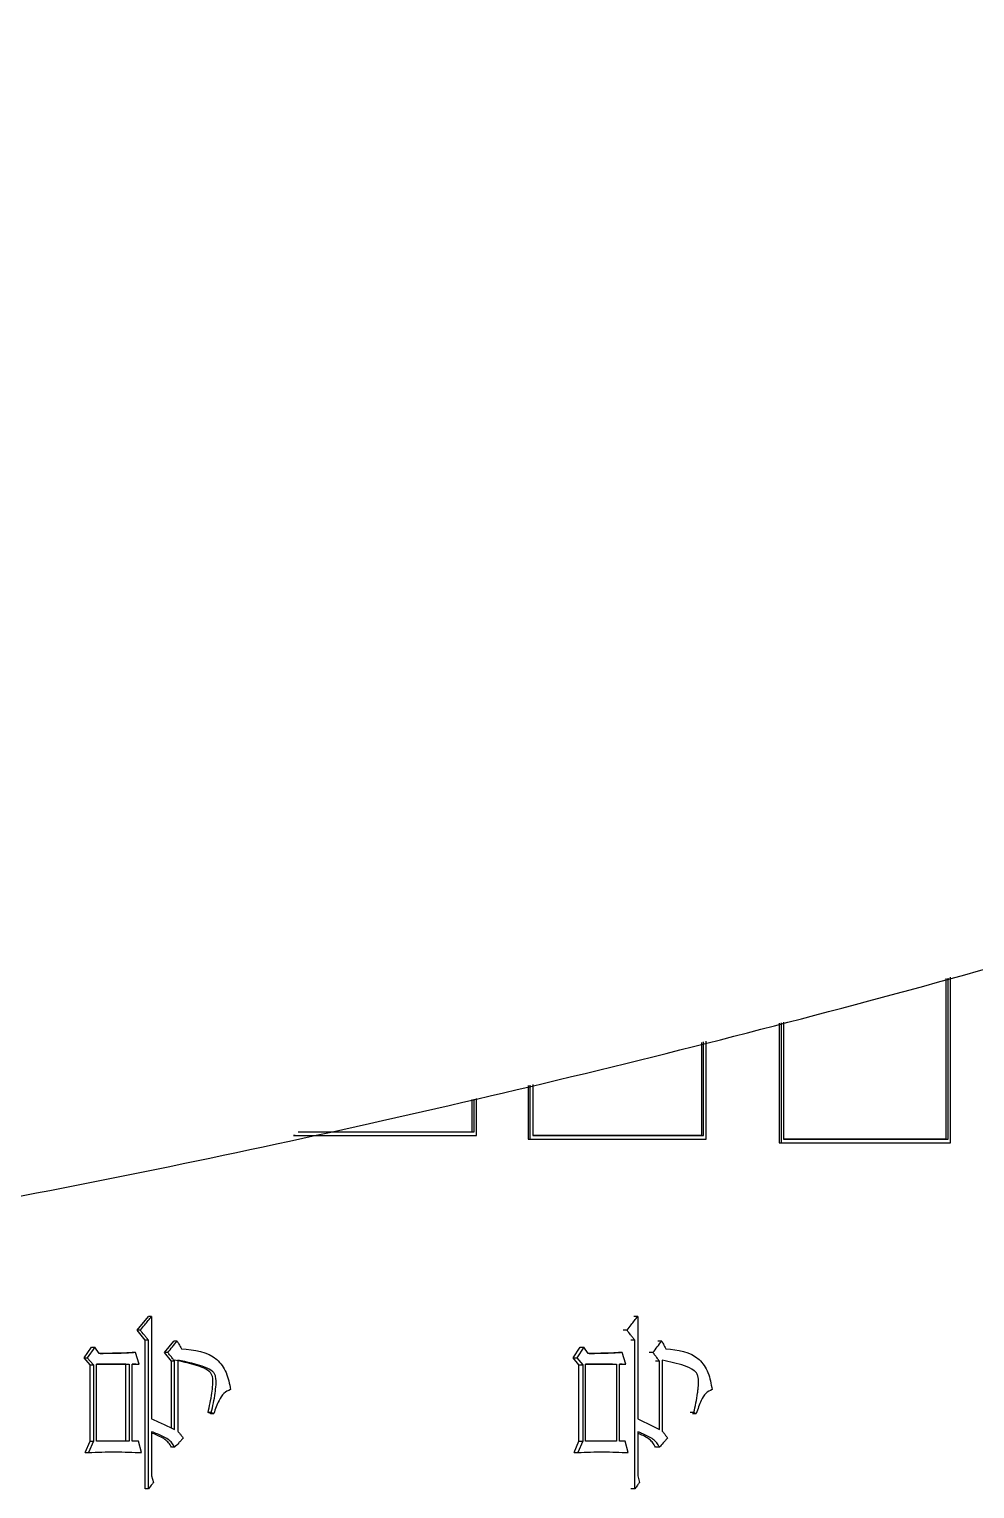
# Model space of a CAD drawing. Header units: millimetres. Extents: x 2271 to 4415, y 823 to 2339.
# Drawn here: x 3155.11 to 3168.4, y 1052.66 to 1073.17 of the extents above; entities that cross this region are included whole.
import ezdxf

# ---------------------------------------------------------------- set-up
doc = ezdxf.new("R2010")
doc.units = ezdxf.units.MM

msp = doc.modelspace()

# ---------------------------------------------------------------- linework, layer by layer
at = {"color": 7, "linetype": 'Continuous', "lineweight": 25}
for p, q in [((3167.99, 1059.827), (3167.99, 1057.571)), ((3168.019, 1057.571), (3168.019, 1059.835)), ((3168.056, 1057.521), (3168.056, 1059.846)), ((3165.645, 1059.201), (3165.645, 1057.521)), ((3165.673, 1059.207), (3165.673, 1057.521)), ((3165.71, 1059.217), (3165.71, 1057.571)), ((3164.555, 1058.93), (3164.555, 1057.621)), ((3164.583, 1057.621), (3164.583, 1058.937)), ((3164.621, 1057.571), (3164.621, 1058.946)), ((3162.12, 1058.324), (3162.12, 1057.571)), ((3162.146, 1058.331), (3162.146, 1057.571)), ((3162.184, 1058.34), (3162.184, 1057.621)), ((3161.331, 1058.128), (3161.331, 1057.671)), ((3161.357, 1058.134), (3161.357, 1057.671)), ((3161.396, 1057.621), (3161.396, 1058.144)), ((3158.823, 1057.621), (3161.37, 1057.621)), ((3158.847, 1057.621), (3158.823, 1057.621)), ((3161.357, 1057.671), (3161.331, 1057.671)), ((3161.37, 1057.621), (3161.396, 1057.621)), ((3164.555, 1057.621), (3164.583, 1057.621)), ((3162.12, 1057.571), (3162.559, 1057.571)), ((3162.12, 1057.571), (3162.146, 1057.571)), ((3162.761, 1057.571), (3164.593, 1057.571)), ((3164.593, 1057.571), (3164.621, 1057.571)), ((3165.645, 1057.521), (3168.027, 1057.521)), ((3165.645, 1057.521), (3165.673, 1057.521)), ((3167.99, 1057.571), (3168.019, 1057.571)), ((3168.027, 1057.521), (3168.056, 1057.521)), ((3156.628, 1054.886), (3156.785, 1055.081)), ((3156.83, 1055.081), (3156.785, 1055.081)), ((3156.83, 1055.081), (3156.83, 1053.642)), ((3163.659, 1055.081), (3163.605, 1055.081)), ((3163.659, 1055.081), (3163.659, 1053.642)), ((3156.672, 1054.886), (3156.628, 1054.886)), ((3156.742, 1054.745), (3156.628, 1054.886)), ((3156.786, 1054.745), (3156.742, 1054.745)), ((3156.742, 1052.657), (3156.742, 1054.745)), ((3156.786, 1052.657), (3156.786, 1054.745)), ((3157.013, 1054.572), (3157.144, 1054.734)), ((3157.189, 1054.734), (3157.144, 1054.734)), ((3163.51, 1054.886), (3163.456, 1054.886)), ((3163.617, 1054.745), (3163.564, 1054.745)), ((3163.617, 1052.657), (3163.617, 1054.745)), ((3163.997, 1054.734), (3163.943, 1054.734)), ((3155.881, 1054.496), (3155.987, 1054.648)), ((3156.031, 1054.648), (3155.925, 1054.496)), ((3155.987, 1054.648), (3156.031, 1054.648)), ((3156.092, 1054.561), (3156.031, 1054.648)), ((3156.602, 1054.572), (3156.558, 1054.572)), ((3156.655, 1054.41), (3156.602, 1054.572)), ((3157.058, 1054.572), (3157.013, 1054.572)), ((3157.109, 1054.453), (3157.013, 1054.572)), ((3162.751, 1054.496), (3162.851, 1054.648)), ((3162.903, 1054.648), (3162.803, 1054.496)), ((3162.851, 1054.648), (3162.903, 1054.648)), ((3162.962, 1054.561), (3162.903, 1054.648)), ((3163.443, 1054.572), (3163.39, 1054.572)), ((3163.493, 1054.41), (3163.443, 1054.572)), ((3163.873, 1054.572), (3163.82, 1054.572)), ((3155.881, 1054.496), (3155.925, 1054.496)), ((3155.969, 1054.399), (3155.881, 1054.496)), ((3155.925, 1054.496), (3156.013, 1054.399)), ((3155.969, 1054.399), (3156.013, 1054.399)), ((3155.969, 1053.328), (3155.969, 1054.399)), ((3156.013, 1054.399), (3156.013, 1053.328)), ((3156.057, 1053.328), (3156.057, 1054.41)), ((3156.057, 1054.41), (3156.514, 1054.41)), ((3156.47, 1054.41), (3156.057, 1054.41)), ((3156.47, 1054.41), (3156.514, 1054.41)), ((3156.47, 1053.328), (3156.47, 1054.41)), ((3156.514, 1054.41), (3156.514, 1053.328)), ((3156.558, 1053.328), (3156.558, 1054.41)), ((3156.558, 1054.41), (3156.655, 1054.41)), ((3156.61, 1054.41), (3156.558, 1054.41)), ((3156.61, 1054.41), (3156.655, 1054.41)), ((3157.154, 1054.453), (3157.109, 1054.453)), ((3157.109, 1053.511), (3157.109, 1054.453)), ((3157.154, 1053.49), (3157.154, 1054.453)), ((3157.198, 1054.464), (3157.198, 1053.469)), ((3162.751, 1054.496), (3162.803, 1054.496)), ((3162.834, 1054.399), (3162.751, 1054.496)), ((3162.803, 1054.496), (3162.887, 1054.399)), ((3162.834, 1054.399), (3162.887, 1054.399)), ((3162.834, 1053.328), (3162.834, 1054.399)), ((3162.887, 1054.399), (3162.887, 1053.328)), ((3162.928, 1053.328), (3162.928, 1054.41)), ((3162.928, 1054.41), (3163.36, 1054.41)), ((3163.307, 1054.41), (3162.928, 1054.41)), ((3163.307, 1054.41), (3163.36, 1054.41)), ((3163.36, 1054.41), (3163.36, 1053.328)), ((3163.402, 1053.328), (3163.402, 1054.41)), ((3163.402, 1054.41), (3163.493, 1054.41)), ((3163.44, 1054.41), (3163.402, 1054.41)), ((3163.44, 1054.41), (3163.493, 1054.41)), ((3163.964, 1054.453), (3163.91, 1054.453)), ((3163.964, 1053.49), (3163.964, 1054.453)), ((3164.005, 1054.464), (3164.005, 1053.469)), ((3157.669, 1053.728), (3157.623, 1053.728)), ((3157.658, 1053.718), (3157.623, 1053.728)), ((3157.658, 1053.718), (3157.703, 1053.718)), ((3157.669, 1053.728), (3157.703, 1053.718)), ((3164.45, 1053.728), (3164.395, 1053.728)), ((3164.428, 1053.718), (3164.482, 1053.718)), ((3164.45, 1053.728), (3164.482, 1053.718)), ((3155.899, 1053.166), (3155.969, 1053.328)), ((3156.013, 1053.328), (3155.942, 1053.166)), ((3155.969, 1053.328), (3156.013, 1053.328)), ((3156.514, 1053.328), (3156.057, 1053.328)), ((3156.646, 1053.328), (3156.558, 1053.328)), ((3156.69, 1053.166), (3156.646, 1053.328)), ((3156.83, 1053.458), (3156.83, 1052.841)), ((3162.768, 1053.166), (3162.834, 1053.328)), ((3162.887, 1053.328), (3162.82, 1053.166)), ((3162.834, 1053.328), (3162.887, 1053.328)), ((3163.36, 1053.328), (3162.928, 1053.328)), ((3163.485, 1053.328), (3163.402, 1053.328)), ((3163.526, 1053.166), (3163.485, 1053.328)), ((3163.659, 1053.458), (3163.659, 1052.841)), ((3155.899, 1053.166), (3155.942, 1053.166)), ((3156.645, 1053.166), (3156.69, 1053.166)), ((3157.154, 1053.242), (3157.109, 1053.242)), ((3162.768, 1053.166), (3162.82, 1053.166)), ((3163.473, 1053.166), (3163.526, 1053.166)), ((3163.964, 1053.242), (3163.91, 1053.242)), ((3156.83, 1052.841), (3156.856, 1052.744)), ((3163.659, 1052.841), (3163.683, 1052.744)), ((3156.786, 1052.657), (3156.742, 1052.657)), ((3163.617, 1052.657), (3163.564, 1052.657))]:
    msp.add_line(p, q, dxfattribs=at)
for points, knots in [([(3122.336, 1053.698), (3124.897, 1053.722), (3128.477, 1053.757), (3133.746, 1054.036), (3138.211, 1054.371), (3143.527, 1054.937), (3149.096, 1055.71), (3154.909, 1056.72), (3160.88, 1057.976), (3166.957, 1059.487), (3173.094, 1061.258), (3179.26, 1063.292), (3185.423, 1065.591), (3191.56, 1068.157), (3197.648, 1070.987), (3203.668, 1074.081), (3209.6, 1077.435), (3215.43, 1081.048), (3221.139, 1084.913), (3226.715, 1089.027), (3232.142, 1093.384), (3237.408, 1097.979), (3242.499, 1102.803), (3247.404, 1107.851), (3252.111, 1113.114), (3256.609, 1118.584), (3260.887, 1124.252), (3264.936, 1130.109), (3268.745, 1136.146), (3272.307, 1142.352), (3275.612, 1148.716), (3278.653, 1155.229), (3281.422, 1161.878), (3283.913, 1168.653), (3286.118, 1175.54), (3288.033, 1182.529), (3289.651, 1189.607), (3290.969, 1196.76), (3291.982, 1203.977), (3292.686, 1211.244), (3293.079, 1218.549), (3293.158, 1225.877), (3292.921, 1233.215), (3292.367, 1240.549), (3291.495, 1247.867), (3290.304, 1255.154), (3288.796, 1262.397), (3286.971, 1269.581), (3284.831, 1276.694), (3282.377, 1283.722), (3279.612, 1290.65), (3276.539, 1297.466), (3273.162, 1304.157), (3269.485, 1310.709), (3265.511, 1317.109), (3261.246, 1323.344), (3256.695, 1329.402), (3251.863, 1335.271), (3246.756, 1340.937), (3241.379, 1346.39), (3235.933, 1351.437), (3230.459, 1356.09), (3225.001, 1360.359), (3219.376, 1364.401), (3213.595, 1368.21), (3207.667, 1371.778), (3201.605, 1375.1), (3195.419, 1378.17), (3189.122, 1380.984), (3182.729, 1383.536), (3176.253, 1385.822), (3169.716, 1387.838), (3163.141, 1389.58), (3156.568, 1391.045), (3150.074, 1392.227), (3143.785, 1393.124), (3138.261, 1393.707), (3133.378, 1394.075), (3128.554, 1394.315), (3122.58, 1394.432), (3117.063, 1394.321), (3111.794, 1394.05), (3107.329, 1393.712), (3102.013, 1393.147), (3096.444, 1392.374), (3090.631, 1391.364), (3084.659, 1390.108), (3078.583, 1388.597), (3072.445, 1386.826), (3066.28, 1384.792), (3060.117, 1382.493), (3053.98, 1379.928), (3047.892, 1377.097), (3041.872, 1374.003), (3035.939, 1370.649), (3030.11, 1367.037), (3024.401, 1363.171), (3018.825, 1359.057), (3013.398, 1354.7), (3008.132, 1350.105), (3003.041, 1345.281), (2998.136, 1340.233), (2993.429, 1334.97), (2988.931, 1329.5), (2984.653, 1323.832), (2980.604, 1317.975), (2976.795, 1311.938), (2973.233, 1305.732), (2969.928, 1299.368), (2966.885, 1292.856), (2964.123, 1286.204), (2961.786, 1279.922), (2960.508, 1275.817), (2959.945, 1274.009)], [0, 0, 0, 0, 0.010207, 0.014274, 0.021037, 0.028056, 0.035587, 0.043451, 0.051578, 0.059911, 0.06841, 0.077044, 0.085791, 0.094634, 0.103558, 0.112554, 0.121612, 0.130726, 0.13989, 0.149098, 0.158347, 0.167633, 0.176954, 0.186306, 0.195688, 0.205098, 0.214535, 0.223996, 0.233481, 0.242989, 0.252518, 0.262068, 0.271639, 0.281229, 0.290838, 0.300466, 0.310113, 0.319778, 0.329461, 0.339162, 0.348881, 0.358618, 0.368373, 0.378146, 0.387938, 0.397748, 0.407578, 0.417427, 0.427296, 0.437185, 0.447097, 0.457031, 0.466988, 0.47697, 0.486979, 0.497016, 0.507082, 0.517181, 0.527315, 0.537488, 0.547704, 0.556915, 0.566123, 0.575327, 0.584526, 0.593719, 0.602905, 0.612082, 0.621247, 0.630396, 0.639524, 0.64862, 0.657668, 0.666638, 0.675463, 0.683979, 0.691963, 0.697606, 0.703501, 0.71122, 0.721427, 0.725494, 0.732257, 0.739276, 0.746807, 0.754671, 0.762798, 0.771131, 0.77963, 0.788264, 0.797011, 0.805853, 0.814778, 0.823774, 0.832832, 0.841946, 0.85111, 0.860318, 0.869567, 0.878853, 0.888174, 0.897526, 0.906908, 0.916318, 0.925755, 0.935216, 0.944701, 0.954208, 0.963738, 0.973288, 0.982858, 0.992449, 1, 1, 1, 1]), ([(3158.847, 1057.621), (3159.104, 1057.621), (3159.618, 1057.621), (3160.469, 1057.621), (3161.059, 1057.621), (3161.396, 1057.621)], [0, 0, 0, 0, 0.300085, 0.60017, 1, 1, 1, 1]), ([(3161.357, 1057.671), (3161.104, 1057.671), (3160.598, 1057.671), (3159.776, 1057.671), (3159.203, 1057.671), (3158.887, 1057.671)], [0, 0, 0, 0, 0.309667, 0.619333, 1, 1, 1, 1]), ([(3161.331, 1057.671), (3161.128, 1057.671), (3160.72, 1057.671), (3159.907, 1057.671), (3159.293, 1057.671), (3158.887, 1057.671)], [0, 0, 0, 0, 0.252458, 0.504916, 1, 1, 1, 1]), ([(3162.184, 1057.621), (3162.434, 1057.621), (3162.934, 1057.621), (3163.734, 1057.621), (3164.281, 1057.621), (3164.583, 1057.621)], [0, 0, 0, 0, 0.309667, 0.619333, 1, 1, 1, 1]), ([(3164.555, 1057.621), (3164.358, 1057.621), (3163.962, 1057.621), (3163.174, 1057.621), (3162.578, 1057.621), (3162.184, 1057.621)], [0, 0, 0, 0, 0.252756, 0.505512, 1, 1, 1, 1]), ([(3162.146, 1057.571), (3162.396, 1057.571), (3162.896, 1057.571), (3163.722, 1057.571), (3164.294, 1057.571), (3164.621, 1057.571)], [0, 0, 0, 0, 0.300085, 0.60017, 1, 1, 1, 1]), ([(3165.673, 1057.521), (3165.914, 1057.521), (3166.396, 1057.521), (3167.191, 1057.521), (3167.742, 1057.521), (3168.056, 1057.521)], [0, 0, 0, 0, 0.300085, 0.60017, 1, 1, 1, 1]), ([(3165.71, 1057.571), (3165.951, 1057.571), (3166.433, 1057.571), (3167.203, 1057.571), (3167.729, 1057.571), (3168.019, 1057.571)], [0, 0, 0, 0, 0.30968, 0.61936, 1, 1, 1, 1]), ([(3167.99, 1057.571), (3167.8, 1057.571), (3167.419, 1057.571), (3166.662, 1057.571), (3166.089, 1057.571), (3165.71, 1057.571)], [0, 0, 0, 0, 0.2531118, 0.5062236, 1, 1, 1, 1]), ([(3156.672, 1054.886), (3156.693, 1054.911), (3156.729, 1054.956), (3156.782, 1055.021), (3156.814, 1055.061), (3156.83, 1055.081)], [0, 0, 0, 0, 0.384573, 0.692287, 1, 1, 1, 1]), ([(3163.51, 1054.886), (3163.529, 1054.911), (3163.563, 1054.956), (3163.613, 1055.021), (3163.643, 1055.061), (3163.659, 1055.081)], [0, 0, 0, 0, 0.384573, 0.692287, 1, 1, 1, 1]), ([(3156.786, 1054.745), (3156.776, 1054.758), (3156.756, 1054.783), (3156.718, 1054.83), (3156.69, 1054.864), (3156.672, 1054.886)], [0, 0, 0, 0, 0.266245, 0.532491, 1, 1, 1, 1]), ([(3157.058, 1054.572), (3157.08, 1054.599), (3157.123, 1054.653), (3157.167, 1054.707), (3157.189, 1054.734)], [0, 0, 0, 0, 0.499999, 1, 1, 1, 1]), ([(3157.189, 1054.734), (3157.197, 1054.72), (3157.211, 1054.695), (3157.231, 1054.659), (3157.244, 1054.637), (3157.25, 1054.626)], [0, 0, 0, 0, 0.39043, 0.695215, 1, 1, 1, 1]), ([(3163.617, 1054.745), (3163.608, 1054.758), (3163.589, 1054.783), (3163.553, 1054.83), (3163.526, 1054.864), (3163.51, 1054.886)], [0, 0, 0, 0, 0.266245, 0.532491, 1, 1, 1, 1]), ([(3163.873, 1054.572), (3163.894, 1054.599), (3163.935, 1054.653), (3163.977, 1054.707), (3163.997, 1054.734)], [0, 0, 0, 0, 0.499999, 1, 1, 1, 1]), ([(3163.997, 1054.734), (3164.005, 1054.72), (3164.018, 1054.695), (3164.037, 1054.659), (3164.049, 1054.637), (3164.055, 1054.626)], [0, 0, 0, 0, 0.39043, 0.695215, 1, 1, 1, 1]), ([(3156.602, 1054.572), (3156.598, 1054.572), (3156.59, 1054.571), (3156.577, 1054.571), (3156.564, 1054.57), (3156.552, 1054.569), (3156.539, 1054.569), (3156.527, 1054.568), (3156.516, 1054.568), (3156.506, 1054.567), (3156.495, 1054.567), (3156.483, 1054.566), (3156.466, 1054.565), (3156.449, 1054.565), (3156.432, 1054.564), (3156.42, 1054.564), (3156.403, 1054.563), (3156.386, 1054.563), (3156.369, 1054.563), (3156.356, 1054.562), (3156.34, 1054.562), (3156.323, 1054.562), (3156.306, 1054.562), (3156.289, 1054.562), (3156.272, 1054.561), (3156.255, 1054.561), (3156.243, 1054.561), (3156.23, 1054.561), (3156.218, 1054.561), (3156.207, 1054.561), (3156.199, 1054.561), (3156.19, 1054.561), (3156.182, 1054.561), (3156.173, 1054.561), (3156.167, 1054.561), (3156.161, 1054.561), (3156.152, 1054.561), (3156.144, 1054.561), (3156.135, 1054.561), (3156.127, 1054.561), (3156.119, 1054.561), (3156.11, 1054.561), (3156.102, 1054.561), (3156.096, 1054.561), (3156.092, 1054.561)], [0, 0, 0, 0, 0.024742, 0.049483, 0.074225, 0.098967, 0.123709, 0.14845, 0.173192, 0.185563, 0.210305, 0.235047, 0.259788, 0.309272, 0.334014, 0.358756, 0.383497, 0.432981, 0.457723, 0.482464, 0.507206, 0.55669, 0.581432, 0.606173, 0.655657, 0.680399, 0.70514, 0.729882, 0.754624, 0.779366, 0.791736, 0.804107, 0.828849, 0.84122, 0.853591, 0.865962, 0.878333, 0.903074, 0.915445, 0.927816, 0.952558, 0.964929, 0.9773, 1, 1, 1, 1]), ([(3156.107, 1054.561), (3156.121, 1054.561), (3156.204, 1054.561), (3156.354, 1054.563), (3156.49, 1054.569), (3156.558, 1054.572)], [0, 0, 0, 0, 0.093797, 0.546774, 1, 1, 1, 1]), ([(3157.154, 1054.453), (3157.144, 1054.466), (3157.123, 1054.492), (3157.091, 1054.531), (3157.069, 1054.559), (3157.058, 1054.572)], [0, 0, 0, 0, 0.314653, 0.657326, 1, 1, 1, 1]), ([(3157.25, 1054.626), (3157.431, 1054.608), (3157.686, 1054.583), (3157.895, 1054.293), (3157.924, 1054.134), (3157.938, 1054.053)], [0, 0, 0, 0, 0.544628, 0.767125, 1, 1, 1, 1]), ([(3163.443, 1054.572), (3163.439, 1054.572), (3163.432, 1054.571), (3163.42, 1054.571), (3163.408, 1054.57), (3163.396, 1054.57), (3163.384, 1054.569), (3163.372, 1054.568), (3163.362, 1054.568), (3163.352, 1054.567), (3163.342, 1054.567), (3163.33, 1054.566), (3163.315, 1054.566), (3163.299, 1054.565), (3163.283, 1054.564), (3163.271, 1054.564), (3163.255, 1054.563), (3163.239, 1054.563), (3163.223, 1054.563), (3163.211, 1054.562), (3163.195, 1054.562), (3163.18, 1054.562), (3163.164, 1054.562), (3163.148, 1054.562), (3163.132, 1054.561), (3163.116, 1054.561), (3163.104, 1054.561), (3163.092, 1054.561), (3163.08, 1054.561), (3163.07, 1054.561), (3163.062, 1054.561), (3163.054, 1054.561), (3163.046, 1054.561), (3163.038, 1054.561), (3163.032, 1054.561), (3163.026, 1054.561), (3163.018, 1054.561), (3163.01, 1054.561), (3163.002, 1054.561), (3162.994, 1054.561), (3162.987, 1054.561), (3162.979, 1054.561), (3162.971, 1054.561), (3162.965, 1054.561), (3162.962, 1054.561)], [0, 0, 0, 0, 0.024742, 0.049483, 0.074225, 0.098967, 0.123709, 0.14845, 0.173192, 0.185563, 0.210305, 0.235047, 0.259788, 0.309272, 0.334014, 0.358756, 0.383497, 0.432981, 0.457723, 0.482464, 0.507206, 0.55669, 0.581431, 0.606173, 0.655657, 0.680399, 0.70514, 0.729882, 0.754624, 0.779366, 0.791736, 0.804107, 0.828849, 0.84122, 0.853591, 0.865962, 0.878333, 0.903074, 0.915445, 0.927816, 0.952558, 0.964929, 0.9773, 1, 1, 1, 1]), ([(3162.979, 1054.561), (3162.988, 1054.561), (3163.061, 1054.561), (3163.198, 1054.563), (3163.326, 1054.569), (3163.39, 1054.572)], [0, 0, 0, 0, 0.061457, 0.530599, 1, 1, 1, 1]), ([(3163.964, 1054.453), (3163.955, 1054.466), (3163.935, 1054.492), (3163.905, 1054.531), (3163.884, 1054.559), (3163.873, 1054.572)], [0, 0, 0, 0, 0.314653, 0.657326, 1, 1, 1, 1]), ([(3164.055, 1054.626), (3164.225, 1054.608), (3164.466, 1054.583), (3164.663, 1054.293), (3164.69, 1054.134), (3164.704, 1054.053)], [0, 0, 0, 0, 0.544628, 0.767125, 1, 1, 1, 1]), ([(3157.623, 1053.728), (3157.643, 1053.819), (3157.673, 1053.948), (3157.691, 1054.118), (3157.694, 1054.212), (3157.67, 1054.277), (3157.623, 1054.327), (3157.452, 1054.407), (3157.284, 1054.439), (3157.152, 1054.464)], [0, 0, 0, 0, 0.238634, 0.338047, 0.438194, 0.475532, 0.512995, 0.619423, 1, 1, 1, 1]), ([(3157.669, 1053.728), (3157.689, 1053.819), (3157.718, 1053.948), (3157.737, 1054.117), (3157.739, 1054.212), (3157.715, 1054.277), (3157.669, 1054.327), (3157.497, 1054.407), (3157.329, 1054.439), (3157.198, 1054.464)], [0, 0, 0, 0, 0.238484, 0.337767, 0.43778, 0.475122, 0.512592, 0.618725, 1, 1, 1, 1]), ([(3164.45, 1053.728), (3164.469, 1053.819), (3164.492, 1053.928), (3164.51, 1054.071), (3164.516, 1054.152), (3164.513, 1054.232), (3164.486, 1054.289), (3164.425, 1054.344), (3164.263, 1054.41), (3164.11, 1054.442), (3164.005, 1054.464)], [0, 0, 0, 0, 0.237785, 0.287938, 0.366632, 0.446055, 0.486951, 0.527634, 0.676721, 1, 1, 1, 1]), ([(3157.938, 1054.053), (3157.905, 1054.037), (3157.838, 1054.005), (3157.763, 1053.878), (3157.726, 1053.779), (3157.703, 1053.718)], [0, 0, 0, 0, 0.267599, 0.548584, 1, 1, 1, 1]), ([(3164.704, 1054.053), (3164.673, 1054.037), (3164.609, 1054.005), (3164.538, 1053.878), (3164.504, 1053.779), (3164.482, 1053.718)], [0, 0, 0, 0, 0.267599, 0.548584, 1, 1, 1, 1]), ([(3156.83, 1053.642), (3156.858, 1053.629), (3156.913, 1053.603), (3157.021, 1053.552), (3157.102, 1053.515), (3157.154, 1053.49)], [0, 0, 0, 0, 0.257226, 0.514452, 1, 1, 1, 1]), ([(3163.659, 1053.642), (3163.685, 1053.629), (3163.737, 1053.603), (3163.839, 1053.552), (3163.915, 1053.515), (3163.964, 1053.49)], [0, 0, 0, 0, 0.257226, 0.514452, 1, 1, 1, 1]), ([(3157.154, 1053.242), (3157.142, 1053.263), (3157.118, 1053.306), (3157.059, 1053.357), (3156.989, 1053.396), (3156.91, 1053.43), (3156.857, 1053.449), (3156.83, 1053.458)], [0, 0, 0, 0, 0.176065, 0.348002, 0.566634, 0.783694, 1, 1, 1, 1]), ([(3157.109, 1053.242), (3157.097, 1053.263), (3157.073, 1053.306), (3157.014, 1053.357), (3156.944, 1053.396), (3156.88, 1053.424), (3156.842, 1053.438), (3156.83, 1053.442)], [0, 0, 0, 0, 0.200458, 0.396149, 0.644927, 0.891891, 1, 1, 1, 1]), ([(3157.276, 1053.371), (3157.265, 1053.36), (3157.244, 1053.337), (3157.203, 1053.293), (3157.173, 1053.262), (3157.154, 1053.242)], [0, 0, 0, 0, 0.267463, 0.534927, 1, 1, 1, 1]), ([(3157.198, 1053.469), (3157.208, 1053.456), (3157.226, 1053.434), (3157.252, 1053.401), (3157.268, 1053.381), (3157.276, 1053.371)], [0, 0, 0, 0, 0.384577, 0.692288, 1, 1, 1, 1]), ([(3163.964, 1053.242), (3163.953, 1053.263), (3163.93, 1053.306), (3163.874, 1053.357), (3163.808, 1053.396), (3163.734, 1053.43), (3163.684, 1053.449), (3163.659, 1053.458)], [0, 0, 0, 0, 0.176065, 0.348002, 0.566634, 0.783694, 1, 1, 1, 1]), ([(3163.91, 1053.242), (3163.899, 1053.263), (3163.876, 1053.306), (3163.821, 1053.357), (3163.755, 1053.396), (3163.698, 1053.423), (3163.666, 1053.435), (3163.659, 1053.438)], [0, 0, 0, 0, 0.208214, 0.411477, 0.669881, 0.9264, 1, 1, 1, 1]), ([(3164.08, 1053.371), (3164.069, 1053.36), (3164.049, 1053.337), (3164.01, 1053.293), (3163.982, 1053.262), (3163.964, 1053.242)], [0, 0, 0, 0, 0.267463, 0.534927, 1, 1, 1, 1]), ([(3164.005, 1053.469), (3164.015, 1053.456), (3164.032, 1053.434), (3164.057, 1053.401), (3164.072, 1053.381), (3164.08, 1053.371)], [0, 0, 0, 0, 0.384577, 0.692287, 1, 1, 1, 1]), ([(3155.942, 1053.166), (3156.005, 1053.169), (3156.131, 1053.175), (3156.381, 1053.179), (3156.567, 1053.171), (3156.69, 1053.166)], [0, 0, 0, 0, 0.252085, 0.504198, 1, 1, 1, 1]), ([(3162.82, 1053.166), (3162.879, 1053.169), (3162.998, 1053.175), (3163.234, 1053.179), (3163.41, 1053.171), (3163.526, 1053.166)], [0, 0, 0, 0, 0.252085, 0.504198, 1, 1, 1, 1]), ([(3156.856, 1052.744), (3156.846, 1052.732), (3156.83, 1052.711), (3156.806, 1052.682), (3156.793, 1052.666), (3156.786, 1052.657)], [0, 0, 0, 0, 0.42836, 0.71418, 1, 1, 1, 1]), ([(3163.683, 1052.744), (3163.674, 1052.732), (3163.658, 1052.711), (3163.636, 1052.682), (3163.624, 1052.666), (3163.617, 1052.657)], [0, 0, 0, 0, 0.42836, 0.71418, 1, 1, 1, 1])]:
    msp.add_open_spline(points, degree=3, knots=knots, dxfattribs=at)

doc.saveas('drawing.dxf')
